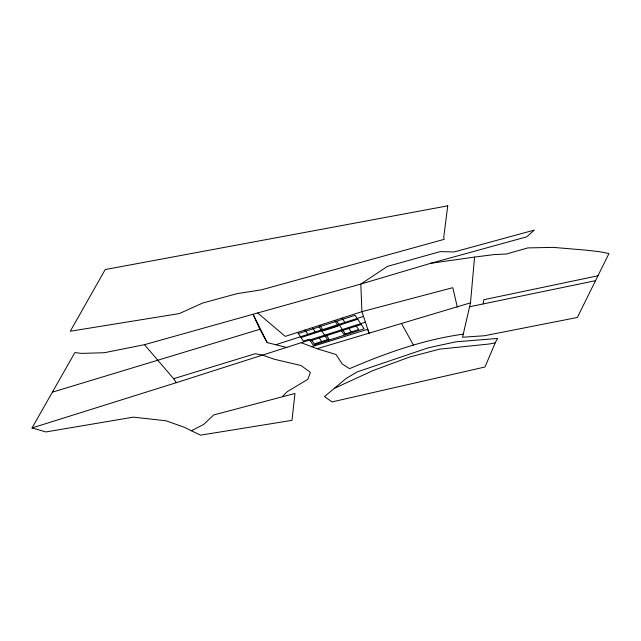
<?xml version="1.0" encoding="UTF-8"?>
<svg xmlns="http://www.w3.org/2000/svg" width="641" height="641" viewBox="0 0 641 641"><rect width="100%" height="100%" fill="white"/><g stroke="black" fill="none" stroke-linecap="round" stroke-linejoin="round"><path stroke-width="0.96" d="M470.486 302.84L474.572 257.073L494.411 254.549L506.318 254.012L527.888 247.899L553.255 247.378L585.586 250.118L598.694 251.568L608.95 253.54L577.349 317.471L484.476 335.74L462.554 337.238L470.486 302.84L317.111 348.712L301.39 342.807M469.508 306.791L483.162 303.946L483.819 299.7L598.093 275.774M191.363 430.8L203.694 424.438L213.677 414.967L294.98 393.454L291.976 420.352L200.537 435.159L184.392 427.331L166.115 420.792L133.416 417.147L45.92 431.938L32.05 427.956L74.869 352.574L81.455 353.391L104.235 352.734L144.465 344.674L360.795 284.075L430.672 263.315L526.734 236.833L534.314 230.095L454.092 251.953L440.199 251.601L387.46 266.384L360.795 284.075L361.917 311.654L369.096 333.28M282.481 396.426L287.056 391.795L307.904 379.248L310.404 372.341L300.99 365.53L273.995 359.16L262.61 355.138L255.238 353.704L173.639 378.703L144.465 344.674M334.306 388.39L346.22 378.414L357.133 371.908L428.316 347.799L455.935 341.813L497.704 338.44L495.822 341.525L484.965 366.997L332.014 401.923L324.474 396.603L334.306 388.39L372.766 370.666L409.391 357.101L439.534 349.153L489.267 344.001L495.325 342.767M298.377 333.56L355.114 315.268L364.112 328.801L313.241 345.203L309.258 339.217L303.393 341.1L297.576 332.407M275.734 344.73L363.487 316.438M301.022 337.535L357.75 319.242M32.05 427.956L176.307 382.685L365.378 322.175M310.356 340.868L361.228 324.466M463.042 334.201C423.709 339.546 385.89 353.119 349.553 368.663L342.23 363.976L335.988 354.497L317.111 348.712M311.598 346.765L367.718 329.29L369.072 333.16M286.831 347.502L267.169 342.59L259.861 329.29L52.418 392.156M483.162 303.946L595.673 280.646M430.672 263.315L474.572 257.073M257.698 312.976L285.237 336.389L361.917 311.654L452.81 287.681L457.313 307.103M173.639 378.703L176.307 382.685M355.771 325.275L358.664 329.634L343.856 334.402L340.964 330.051M341.99 318.08L344.89 322.439M348.367 327.663L351.26 332.022M336.846 321.157L345.844 334.69M334.594 320.468L338.264 325.989L323.457 330.764L319.787 325.243M326.157 334.826L329.049 339.177L314.242 343.953L311.35 339.602M319.082 326.886L328.08 340.419M312.383 327.631L315.276 331.982M318.753 337.214L321.646 341.565M304.98 330.019L307.872 334.37M401.514 323.545L413.421 345.09M267.169 342.59L253.107 314.322L259.861 329.29M447.738 205.841L443.788 236.841L444.157 239.341L261.536 289.82L237.082 293.634L202.58 303.081L179.312 313.577L70.286 331.229L105.204 269.557L447.738 205.841"/></g></svg>
